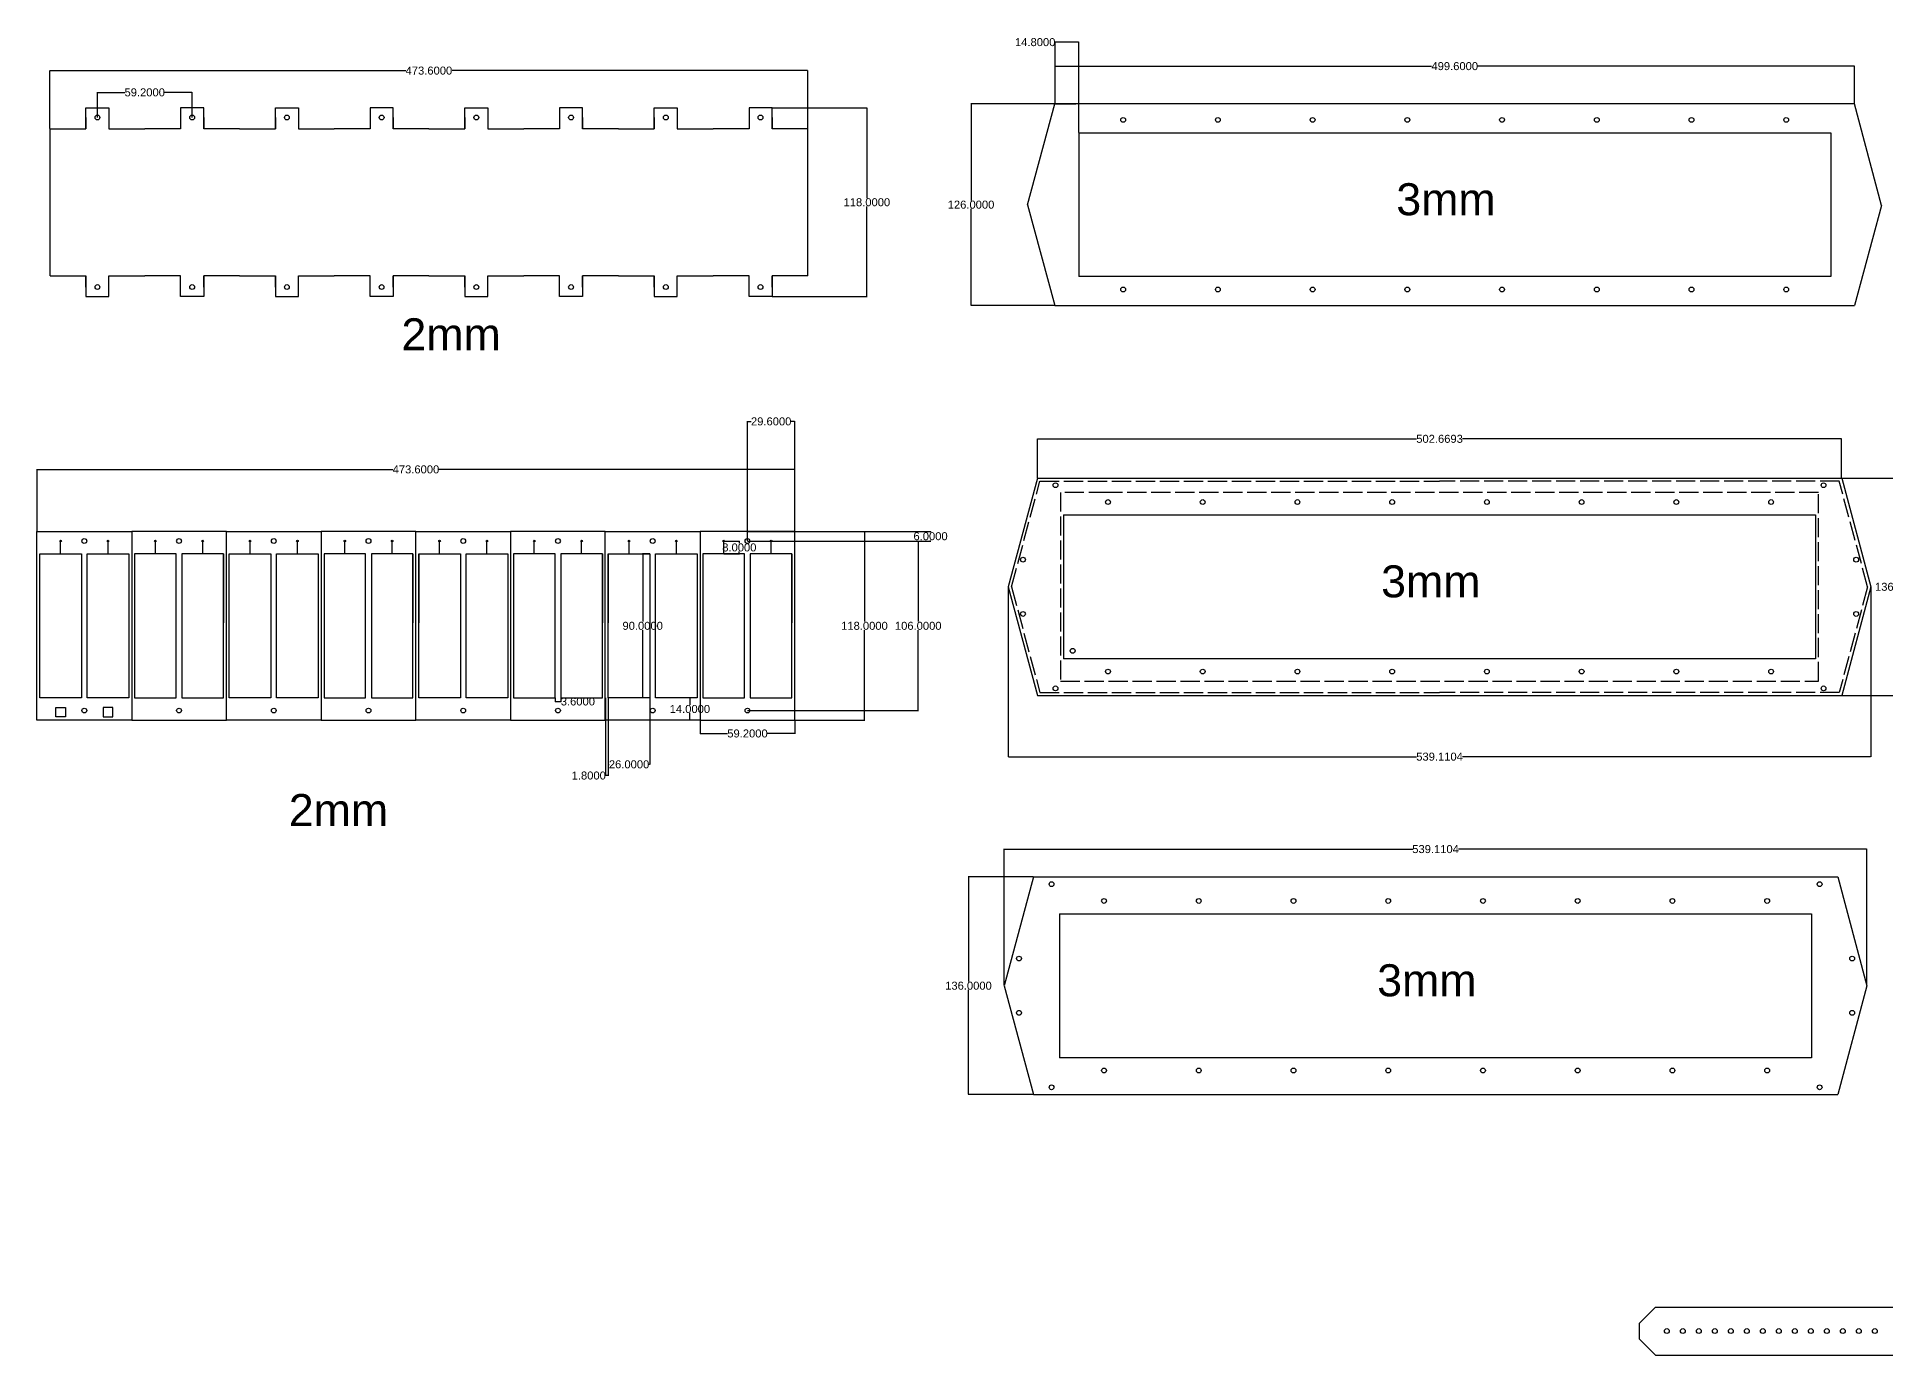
# Model space of a CAD drawing. Header units: inches. Extents: x 10703 to 14699, y 3470 to 5881.
# Drawn here: x 10703 to 11858, y 4288 to 5112 of the extents above; entities that cross this region are included whole.
import ezdxf

# ---------------------------------------------------------------- set-up
doc = ezdxf.new("R2010")
doc.units = ezdxf.units.IN
doc.header["$MEASUREMENT"] = 0
doc.linetypes.add('ACAD_ISO02W100', pattern=[15, 12, -3])
doc.layers.get('0').update_dxf_attribs({"true_color": 0xc2ced6})
doc.styles.get("Standard").update_dxf_attribs({"font": 'arial.ttf', "height": 5})
doc.dimstyles.get("Standard").update_dxf_attribs({"dimtxt": 5, "dimasz": 0.18, "dimexe": 0.18, "dimexo": 0.0625, "dimgap": 0.09, "dimtad": 0, "dimtih": 1, "dimtoh": 1, "dimdec": 4, "dimzin": 0, "dimdsep": 46, "dimtxsty": 'Standard', "dimcen": 0.09, "dimazin": 0, "dimtfac": 1, "dimtdec": 4, "dimtofl": 0, "dimtmove": 0, "dimatfit": 3, "dimfxl": 1, "dimtolj": 1, "dimtzin": 0, "dimarcsym": 0})

# ---------------------------------------------------------------- blocks, each defined once
blk = doc.blocks.new('*D15')
at = {"color": 0, "lineweight": -2, "transparency": 16777216}
for p, q in [((11176.8, 4803), (11220.5, 4803)), ((11220.3, 4802.9), (11220.3, 4746.7)), ((11220.3, 4685.2), (11220.3, 4741.4)), ((11176.8, 4685), (11220.5, 4685))]:
    blk.add_line(p, q, dxfattribs=at)
at = {"color": 0, "transparency": 16777216}
for points in [[(11220.3, 4802.9), (11220.3, 4802.9), (11220.3, 4803)], [(11220.3, 4685.2), (11220.3, 4685.2), (11220.3, 4685)]]:
    blk.add_solid(points, dxfattribs=at)
at = {"layer": 'Defpoints', "color": 0, "transparency": 16777216}
for p in [(11176.8, 4803), (11176.8, 4685), (11220.3, 4685)]:
    blk.add_point(p, dxfattribs=at)
at = {"color": 0, "transparency": 16777216, "insert": (11220.3, 4744), "char_height": 5, "attachment_point": 5}
blk.add_mtext('\\A1;118.0000', dxfattribs=at)
blk = doc.blocks.new('*D16')
at = {"color": 0, "lineweight": -2, "transparency": 16777216}
for p, q in [((11339.3, 5070.3), (11286.7, 5070.3)), ((11286.9, 5070.1), (11286.9, 5009.9)), ((11286.9, 4944.5), (11286.9, 5004.7)), ((11339.3, 4944.3), (11286.7, 4944.3))]:
    blk.add_line(p, q, dxfattribs=at)
at = {"color": 0, "transparency": 16777216}
for points in [[(11286.8, 5070.1), (11286.9, 5070.1), (11286.9, 5070.3)], [(11286.8, 4944.5), (11286.9, 4944.5), (11286.9, 4944.3)]]:
    blk.add_solid(points, dxfattribs=at)
at = {"layer": 'Defpoints', "color": 0, "transparency": 16777216}
for p in [(11339.4, 5070.3), (11286.9, 4944.3), (11339.4, 4944.3)]:
    blk.add_point(p, dxfattribs=at)
at = {"color": 0, "transparency": 16777216, "insert": (11286.9, 5007.3), "char_height": 5, "attachment_point": 5}
blk.add_mtext('\\A1;126.0000', dxfattribs=at)
blk = doc.blocks.new('*D17')
at = {"color": 0, "lineweight": -2, "transparency": 16777216}
for p, q in [((10703.2, 4803.1), (10703.2, 4842)), ((10703.3, 4841.8), (10925.5, 4841.8)), ((11176.6, 4841.8), (10954.4, 4841.8)), ((11176.8, 4803.1), (11176.8, 4842))]:
    blk.add_line(p, q, dxfattribs=at)
at = {"color": 0, "transparency": 16777216}
for points in [[(10703.3, 4841.9), (10703.3, 4841.8), (10703.2, 4841.8)], [(11176.6, 4841.9), (11176.6, 4841.8), (11176.8, 4841.8)]]:
    blk.add_solid(points, dxfattribs=at)
at = {"layer": 'Defpoints', "color": 0, "transparency": 16777216}
for p in [(11176.8, 4841.8), (10703.2, 4803), (11176.8, 4803)]:
    blk.add_point(p, dxfattribs=at)
at = {"color": 0, "transparency": 16777216, "insert": (10940, 4841.8), "char_height": 5, "attachment_point": 5}
blk.add_mtext('\\A1;473.6000', dxfattribs=at)
blk = doc.blocks.new('*D18')
at = {"color": 0, "lineweight": -2, "transparency": 16777216}
for p, q in [((11339.4, 5070.4), (11339.4, 5094.1)), ((11339.5, 5093.9), (11574.7, 5093.9)), ((11838.8, 5093.9), (11603.6, 5093.9)), ((11839, 5070.4), (11839, 5094.1))]:
    blk.add_line(p, q, dxfattribs=at)
at = {"color": 0, "transparency": 16777216}
for points in [[(11339.5, 5093.9), (11339.5, 5093.9), (11339.4, 5093.9)], [(11838.8, 5093.9), (11838.8, 5093.9), (11839, 5093.9)]]:
    blk.add_solid(points, dxfattribs=at)
at = {"layer": 'Defpoints', "color": 0, "transparency": 16777216}
for p in [(11839, 5093.9), (11339.4, 5070.3), (11839, 5070.3)]:
    blk.add_point(p, dxfattribs=at)
at = {"color": 0, "transparency": 16777216, "insert": (11589.2, 5093.9), "char_height": 5, "attachment_point": 5}
blk.add_mtext('\\A1;499.6000', dxfattribs=at)
blk = doc.blocks.new('*D19')
at = {"color": 0, "lineweight": -2, "transparency": 16777216}
for p, q in [((11147.2, 4803), (11261.8, 4803)), ((11147.2, 4797), (11261.8, 4797)), ((11261.6, 4802.9), (11261.6, 4802.7)), ((11261.6, 4797.2), (11261.6, 4797.4))]:
    blk.add_line(p, q, dxfattribs=at)
at = {"color": 0, "transparency": 16777216}
for points in [[(11261.5, 4802.9), (11261.6, 4802.9), (11261.6, 4803)], [(11261.5, 4797.2), (11261.6, 4797.2), (11261.6, 4797)]]:
    blk.add_solid(points, dxfattribs=at)
at = {"layer": 'Defpoints', "color": 0, "transparency": 16777216}
for p in [(11147.2, 4803), (11147.2, 4797), (11261.6, 4803)]:
    blk.add_point(p, dxfattribs=at)
at = {"color": 0, "transparency": 16777216, "insert": (11261.6, 4800), "char_height": 5, "attachment_point": 5}
blk.add_mtext('\\A1;6.0000', dxfattribs=at)
blk = doc.blocks.new('*D20')
at = {"color": 0, "lineweight": -2, "transparency": 16777216}
for p, q in [((11147.2, 4797.1), (11147.2, 4872)), ((11147.3, 4871.8), (11149.5, 4871.8)), ((11176.6, 4871.8), (11174.4, 4871.8)), ((11176.8, 4803.1), (11176.8, 4872))]:
    blk.add_line(p, q, dxfattribs=at)
at = {"color": 0, "transparency": 16777216}
for points in [[(11147.3, 4871.8), (11147.3, 4871.8), (11147.2, 4871.8)], [(11176.6, 4871.8), (11176.6, 4871.8), (11176.8, 4871.8)]]:
    blk.add_solid(points, dxfattribs=at)
at = {"layer": 'Defpoints', "color": 0, "transparency": 16777216}
for p in [(11176.8, 4871.8), (11147.2, 4797), (11176.8, 4803)]:
    blk.add_point(p, dxfattribs=at)
at = {"color": 0, "transparency": 16777216, "insert": (11162, 4871.8), "char_height": 5, "attachment_point": 5}
blk.add_mtext('\\A1;29.6000', dxfattribs=at)
blk = doc.blocks.new('*D21')
at = {"color": 0, "lineweight": -2, "transparency": 16777216}
for p, q in [((11339.4, 5108.9), (11339.2, 5108.9)), ((11339.4, 5070.4), (11339.4, 5109.1)), ((11354, 5108.9), (11339.5, 5108.9)), ((11354.2, 5052.4), (11354.2, 5109.1))]:
    blk.add_line(p, q, dxfattribs=at)
at = {"color": 0, "transparency": 16777216}
for points in [[(11339.5, 5108.9), (11339.5, 5108.9), (11339.4, 5108.9)], [(11354, 5108.9), (11354, 5108.9), (11354.2, 5108.9)]]:
    blk.add_solid(points, dxfattribs=at)
at = {"layer": 'Defpoints', "color": 0, "transparency": 16777216}
for p in [(11339.4, 5108.9), (11339.4, 5070.3), (11354.2, 5052.3)]:
    blk.add_point(p, dxfattribs=at)
at = {"color": 0, "transparency": 16777216, "insert": (11327, 5108.9), "char_height": 5, "attachment_point": 5}
blk.add_mtext('\\A1;14.8000', dxfattribs=at)
blk = doc.blocks.new('*D46')
at = {"color": 0, "lineweight": -2, "transparency": 16777216}
for p, q in [((11147.2, 4797), (11254, 4797)), ((11253.9, 4796.9), (11253.9, 4746.7)), ((11253.9, 4691.2), (11253.9, 4741.4)), ((11147.2, 4691), (11254, 4691))]:
    blk.add_line(p, q, dxfattribs=at)
at = {"color": 0, "transparency": 16777216}
for points in [[(11253.8, 4796.9), (11253.9, 4796.9), (11253.9, 4797)], [(11253.8, 4691.2), (11253.9, 4691.2), (11253.9, 4691)]]:
    blk.add_solid(points, dxfattribs=at)
at = {"layer": 'Defpoints', "color": 0, "transparency": 16777216}
for p in [(11147.2, 4797), (11147.2, 4691), (11253.9, 4691)]:
    blk.add_point(p, dxfattribs=at)
at = {"color": 0, "transparency": 16777216, "insert": (11253.9, 4744), "char_height": 5, "attachment_point": 5}
blk.add_mtext('\\A1;106.0000', dxfattribs=at)
blk = doc.blocks.new('*D47')
at = {"color": 0, "lineweight": -2, "transparency": 16777216}
for p, q in [((11117.6, 4685), (11117.6, 4676.5)), ((11176.8, 4685), (11176.8, 4676.5)), ((11117.7, 4676.7), (11134.8, 4676.7)), ((11176.6, 4676.7), (11159.6, 4676.7))]:
    blk.add_line(p, q, dxfattribs=at)
at = {"color": 0, "transparency": 16777216}
for points in [[(11117.7, 4676.7), (11117.7, 4676.6), (11117.6, 4676.7)], [(11176.6, 4676.7), (11176.6, 4676.6), (11176.8, 4676.7)]]:
    blk.add_solid(points, dxfattribs=at)
at = {"layer": 'Defpoints', "color": 0, "transparency": 16777216}
for p in [(11117.6, 4685), (11176.8, 4685), (11176.8, 4676.7)]:
    blk.add_point(p, dxfattribs=at)
at = {"color": 0, "transparency": 16777216, "insert": (11147.2, 4676.7), "char_height": 5, "attachment_point": 5}
blk.add_mtext('\\A1;59.2000', dxfattribs=at)
blk = doc.blocks.new('*D48')
at = {"color": 0, "lineweight": -2, "transparency": 16777216}
for p, q in [((11058.4, 4699), (11058.4, 4650.2)), ((11060.2, 4699), (11060.2, 4650.2)), ((11058.4, 4650.4), (11058.2, 4650.4)), ((11060, 4650.4), (11058.5, 4650.4))]:
    blk.add_line(p, q, dxfattribs=at)
at = {"color": 0, "transparency": 16777216}
for points in [[(11058.5, 4650.4), (11058.5, 4650.4), (11058.4, 4650.4)], [(11060, 4650.4), (11060, 4650.4), (11060.2, 4650.4)]]:
    blk.add_solid(points, dxfattribs=at)
at = {"layer": 'Defpoints', "color": 0, "transparency": 16777216}
for p in [(11058.4, 4699), (11060.2, 4699), (11058.4, 4650.4)]:
    blk.add_point(p, dxfattribs=at)
at = {"color": 0, "transparency": 16777216, "insert": (11048, 4650.4), "char_height": 5, "attachment_point": 5}
blk.add_mtext('\\A1;1.8000', dxfattribs=at)
blk = doc.blocks.new('*D49')
at = {"color": 0, "lineweight": -2, "transparency": 16777216}
for p, q in [((11115.7, 4699), (11111, 4699)), ((11111.2, 4698.9), (11111.2, 4694.7)), ((11111.2, 4685.2), (11111.2, 4689.4)), ((11115.7, 4685), (11111, 4685))]:
    blk.add_line(p, q, dxfattribs=at)
at = {"color": 0, "transparency": 16777216}
for points in [[(11111.1, 4698.9), (11111.2, 4698.9), (11111.2, 4699)], [(11111.1, 4685.2), (11111.2, 4685.2), (11111.2, 4685)]]:
    blk.add_solid(points, dxfattribs=at)
at = {"layer": 'Defpoints', "color": 0, "transparency": 16777216}
for p in [(11115.8, 4699), (11111.2, 4685), (11115.8, 4685)]:
    blk.add_point(p, dxfattribs=at)
at = {"color": 0, "transparency": 16777216, "insert": (11111.2, 4692), "char_height": 5, "attachment_point": 5}
blk.add_mtext('\\A1;14.0000', dxfattribs=at)
blk = doc.blocks.new('*D50')
at = {"color": 0, "lineweight": -2, "transparency": 16777216}
for p, q in [((11060.2, 4699), (11060.2, 4657.3)), ((11086.2, 4699), (11086.2, 4657.3)), ((11060.3, 4657.4), (11060.7, 4657.4)), ((11086, 4657.4), (11085.6, 4657.4))]:
    blk.add_line(p, q, dxfattribs=at)
at = {"color": 0, "transparency": 16777216}
for points in [[(11060.3, 4657.5), (11060.3, 4657.4), (11060.2, 4657.4)], [(11086, 4657.5), (11086, 4657.4), (11086.2, 4657.4)]]:
    blk.add_solid(points, dxfattribs=at)
at = {"layer": 'Defpoints', "color": 0, "transparency": 16777216}
for p in [(11060.2, 4699), (11086.2, 4699), (11086.2, 4657.4)]:
    blk.add_point(p, dxfattribs=at)
at = {"color": 0, "transparency": 16777216, "insert": (11073.2, 4657.4), "char_height": 5, "attachment_point": 5}
blk.add_mtext('\\A1;26.0000', dxfattribs=at)
blk = doc.blocks.new('*D51')
at = {"color": 0, "lineweight": -2, "transparency": 16777216}
for p, q in [((11086.1, 4789), (11081.6, 4789)), ((11081.7, 4788.9), (11081.7, 4746.7)), ((11081.7, 4699.2), (11081.7, 4741.4)), ((11086.1, 4699), (11081.6, 4699))]:
    blk.add_line(p, q, dxfattribs=at)
at = {"color": 0, "transparency": 16777216}
for points in [[(11081.7, 4788.9), (11081.8, 4788.9), (11081.7, 4789)], [(11081.7, 4699.2), (11081.8, 4699.2), (11081.7, 4699)]]:
    blk.add_solid(points, dxfattribs=at)
at = {"layer": 'Defpoints', "color": 0, "transparency": 16777216}
for p in [(11086.2, 4789), (11081.7, 4699), (11086.2, 4699)]:
    blk.add_point(p, dxfattribs=at)
at = {"color": 0, "transparency": 16777216, "insert": (11081.7, 4744), "char_height": 5, "attachment_point": 5}
blk.add_mtext('\\A1;90.0000', dxfattribs=at)
blk = doc.blocks.new('*D53')
at = {"color": 0, "lineweight": -2, "transparency": 16777216}
for p, q in [((11132.4, 4797), (11142.3, 4797)), ((11142.1, 4796.9), (11142.1, 4795.7)), ((11132.4, 4789), (11142.3, 4789)), ((11142.1, 4789.2), (11142.1, 4790.4))]:
    blk.add_line(p, q, dxfattribs=at)
at = {"color": 0, "transparency": 16777216}
for points in [[(11142.1, 4796.9), (11142.2, 4796.9), (11142.1, 4797)], [(11142.1, 4789.2), (11142.2, 4789.2), (11142.1, 4789)]]:
    blk.add_solid(points, dxfattribs=at)
at = {"layer": 'Defpoints', "color": 0, "transparency": 16777216}
for p in [(11132.4, 4797), (11132.4, 4789), (11142.1, 4789)]:
    blk.add_point(p, dxfattribs=at)
at = {"color": 0, "transparency": 16777216, "insert": (11142.1, 4793), "char_height": 5, "attachment_point": 5}
blk.add_mtext('\\A1;8.0000', dxfattribs=at)
blk = doc.blocks.new('*D54')
at = {"color": 0, "lineweight": -2, "transparency": 16777216}
for p, q in [((11027, 4699), (11027, 4696.5)), ((11027.1, 4696.7), (11030.4, 4696.7)), ((11030.6, 4699), (11030.6, 4696.5)), ((11030.6, 4696.7), (11030.7, 4696.7))]:
    blk.add_line(p, q, dxfattribs=at)
at = {"color": 0, "transparency": 16777216}
for points in [[(11027.1, 4696.7), (11027.1, 4696.6), (11027, 4696.7)], [(11030.4, 4696.7), (11030.4, 4696.6), (11030.6, 4696.7)]]:
    blk.add_solid(points, dxfattribs=at)
at = {"layer": 'Defpoints', "color": 0, "transparency": 16777216}
for p in [(11027, 4699), (11030.6, 4699), (11030.6, 4696.7)]:
    blk.add_point(p, dxfattribs=at)
at = {"color": 0, "transparency": 16777216, "insert": (11041.2, 4696.7), "char_height": 5, "attachment_point": 5}
blk.add_mtext('\\A1;3.6000', dxfattribs=at)
blk = doc.blocks.new('*D55')
at = {"color": 0, "lineweight": -2, "transparency": 16777216}
for p, q in [((11328.4, 4836.5), (11328.4, 4861)), ((11328.5, 4860.9), (11565.3, 4860.9)), ((11830.8, 4860.9), (11594, 4860.9)), ((11831, 4836.5), (11831, 4861))]:
    blk.add_line(p, q, dxfattribs=at)
at = {"color": 0, "transparency": 16777216}
for points in [[(11328.5, 4860.9), (11328.5, 4860.8), (11328.4, 4860.9)], [(11830.8, 4860.9), (11830.8, 4860.8), (11831, 4860.9)]]:
    blk.add_solid(points, dxfattribs=at)
at = {"layer": 'Defpoints', "color": 0, "transparency": 16777216}
for p in [(11831, 4860.9), (11328.4, 4836.4), (11831, 4836.4)]:
    blk.add_point(p, dxfattribs=at)
at = {"color": 0, "transparency": 16777216, "insert": (11579.7, 4860.9), "char_height": 5, "attachment_point": 5}
blk.add_mtext('\\A1;502.6693', dxfattribs=at)
blk = doc.blocks.new('*D56')
at = {"color": 0, "lineweight": -2, "transparency": 16777216}
for p, q in [((11831.1, 4836.4), (11866.6, 4836.4)), ((11866.4, 4836.2), (11866.4, 4771)), ((11866.4, 4700.6), (11866.4, 4765.8)), ((11831.1, 4700.4), (11866.6, 4700.4))]:
    blk.add_line(p, q, dxfattribs=at)
at = {"color": 0, "transparency": 16777216}
for points in [[(11866.4, 4836.2), (11866.4, 4836.2), (11866.4, 4836.4)], [(11866.4, 4700.6), (11866.4, 4700.6), (11866.4, 4700.4)]]:
    blk.add_solid(points, dxfattribs=at)
at = {"layer": 'Defpoints', "color": 0, "transparency": 16777216}
for p in [(11831, 4836.4), (11831, 4700.4), (11866.4, 4700.4)]:
    blk.add_point(p, dxfattribs=at)
at = {"color": 0, "transparency": 16777216, "insert": (11866.4, 4768.4), "char_height": 5, "attachment_point": 5}
blk.add_mtext('\\A1;136.0000', dxfattribs=at)
blk = doc.blocks.new('*D57')
at = {"color": 0, "lineweight": -2, "transparency": 16777216}
for p, q in [((11310.1, 4768.3), (11310.1, 4662.1)), ((11849.2, 4768.3), (11849.2, 4662.1)), ((11310.3, 4662.2), (11565.3, 4662.2)), ((11849.1, 4662.2), (11594, 4662.2))]:
    blk.add_line(p, q, dxfattribs=at)
at = {"color": 0, "transparency": 16777216}
for points in [[(11310.3, 4662.3), (11310.3, 4662.2), (11310.1, 4662.2)], [(11849.1, 4662.3), (11849.1, 4662.2), (11849.2, 4662.2)]]:
    blk.add_solid(points, dxfattribs=at)
at = {"layer": 'Defpoints', "color": 0, "transparency": 16777216}
for p in [(11310.1, 4768.4), (11849.2, 4768.4), (11310.1, 4662.2)]:
    blk.add_point(p, dxfattribs=at)
at = {"color": 0, "transparency": 16777216, "insert": (11579.7, 4662.2), "char_height": 5, "attachment_point": 5}
blk.add_mtext('\\A1;539.1104', dxfattribs=at)
blk = doc.blocks.new('*D58')
at = {"color": 0, "lineweight": -2, "transparency": 16777216}
for p, q in [((11307.7, 4519.1), (11307.7, 4604.6)), ((11307.8, 4604.4), (11562.9, 4604.4)), ((11846.6, 4604.4), (11591.6, 4604.4)), ((11846.8, 4519.1), (11846.8, 4604.6))]:
    blk.add_line(p, q, dxfattribs=at)
at = {"color": 0, "transparency": 16777216}
for points in [[(11307.8, 4604.5), (11307.8, 4604.4), (11307.7, 4604.4)], [(11846.6, 4604.5), (11846.6, 4604.4), (11846.8, 4604.4)]]:
    blk.add_solid(points, dxfattribs=at)
at = {"layer": 'Defpoints', "color": 0, "transparency": 16777216}
for p in [(11307.7, 4604.4), (11307.7, 4519), (11846.8, 4519)]:
    blk.add_point(p, dxfattribs=at)
at = {"color": 0, "transparency": 16777216, "insert": (11577.2, 4604.4), "char_height": 5, "attachment_point": 5}
blk.add_mtext('\\A1;539.1104', dxfattribs=at)
blk = doc.blocks.new('*D59')
at = {"color": 0, "lineweight": -2, "transparency": 16777216}
for p, q in [((11325.8, 4587), (11285.1, 4587)), ((11285.3, 4586.8), (11285.3, 4521.7)), ((11285.3, 4451.2), (11285.3, 4516.4)), ((11325.8, 4451), (11285.1, 4451))]:
    blk.add_line(p, q, dxfattribs=at)
at = {"color": 0, "transparency": 16777216}
for points in [[(11285.2, 4586.8), (11285.3, 4586.8), (11285.3, 4587)], [(11285.2, 4451.2), (11285.3, 4451.2), (11285.3, 4451)]]:
    blk.add_solid(points, dxfattribs=at)
at = {"layer": 'Defpoints', "color": 0, "transparency": 16777216}
for p in [(11325.9, 4587), (11285.3, 4451), (11325.9, 4451)]:
    blk.add_point(p, dxfattribs=at)
at = {"color": 0, "transparency": 16777216, "insert": (11285.3, 4519), "char_height": 5, "attachment_point": 5}
blk.add_mtext('\\A1;136.0000', dxfattribs=at)
blk = doc.blocks.new('*D63')
at = {"color": 0, "lineweight": -2, "transparency": 16777216}
for p, q in [((11162.6, 5067.8), (11222, 5067.8)), ((11221.8, 5067.6), (11221.8, 5011.4)), ((11221.8, 4950), (11221.8, 5006.2)), ((11162.6, 4949.8), (11222, 4949.8))]:
    blk.add_line(p, q, dxfattribs=at)
at = {"color": 0, "transparency": 16777216}
for points in [[(11221.8, 5067.6), (11221.9, 5067.6), (11221.8, 5067.8)], [(11221.8, 4950), (11221.9, 4950), (11221.8, 4949.8)]]:
    blk.add_solid(points, dxfattribs=at)
at = {"layer": 'Defpoints', "color": 0, "transparency": 16777216}
for p in [(11162.5, 5067.8), (11162.5, 4949.8), (11221.8, 4949.8)]:
    blk.add_point(p, dxfattribs=at)
at = {"color": 0, "transparency": 16777216, "insert": (11221.8, 5008.8), "char_height": 5, "attachment_point": 5}
blk.add_mtext('\\A1;118.0000', dxfattribs=at)
blk = doc.blocks.new('*D65')
at = {"color": 0, "lineweight": -2, "transparency": 16777216}
for p, q in [((10711.3, 5054.9), (10711.3, 5091.2)), ((10711.5, 5091.1), (10933.7, 5091.1)), ((11184.8, 5091.1), (10962.6, 5091.1)), ((11184.9, 5054.9), (11184.9, 5091.2))]:
    blk.add_line(p, q, dxfattribs=at)
at = {"color": 0, "transparency": 16777216}
for points in [[(10711.5, 5091.1), (10711.5, 5091), (10711.3, 5091.1)], [(11184.8, 5091.1), (11184.8, 5091), (11184.9, 5091.1)]]:
    blk.add_solid(points, dxfattribs=at)
at = {"layer": 'Defpoints', "color": 0, "transparency": 16777216}
for p in [(11184.9, 5091.1), (10711.3, 5054.8), (11184.9, 5054.8)]:
    blk.add_point(p, dxfattribs=at)
at = {"color": 0, "transparency": 16777216, "insert": (10948.1, 5091.1), "char_height": 5, "attachment_point": 5}
blk.add_mtext('\\A1;473.6000', dxfattribs=at)
blk = doc.blocks.new('*D67')
at = {"color": 0, "lineweight": -2, "transparency": 16777216}
for p, q in [((10740.9, 5061.9), (10740.9, 5077.6)), ((10741.1, 5077.5), (10758.1, 5077.5)), ((10800, 5077.5), (10782.9, 5077.5)), ((10800.1, 5061.9), (10800.1, 5077.6))]:
    blk.add_line(p, q, dxfattribs=at)
at = {"color": 0, "transparency": 16777216}
for points in [[(10741.1, 5077.5), (10741.1, 5077.4), (10740.9, 5077.5)], [(10800, 5077.5), (10800, 5077.4), (10800.1, 5077.5)]]:
    blk.add_solid(points, dxfattribs=at)
at = {"layer": 'Defpoints', "color": 0, "transparency": 16777216}
for p in [(10800.1, 5077.5), (10740.9, 5061.8), (10800.1, 5061.8)]:
    blk.add_point(p, dxfattribs=at)
at = {"color": 0, "transparency": 16777216, "insert": (10770.5, 5077.5), "char_height": 5, "attachment_point": 5}
blk.add_mtext('\\A1;59.2000', dxfattribs=at)

msp = doc.modelspace()

# ---------------------------------------------------------------- linework, layer by layer
for p, q in [((11322.08757, 5007.17893), (11339.36741, 5070.30615)), ((11838.96741, 5070.30615), (11339.36741, 5070.30615)), ((11339.36741, 5070.30615), (11352.36741, 5070.30615)), ((11838.96741, 5070.30615), (11825.96741, 5070.30615)), ((11855.97123, 5006.76504), (11838.96741, 5070.30615)), ((10733.74251, 5054.80621), (10733.74251, 5067.80621)), ((10733.74251, 5067.80621), (10748.14251, 5067.80621)), ((10733.74251, 5061.80623), (10733.74251, 5054.80621)), ((10748.14251, 5067.80621), (10748.14251, 5054.80621)), ((10807.34251, 5067.80621), (10792.94251, 5067.80621)), ((10792.94251, 5067.80621), (10792.94251, 5054.80621)), ((10807.34251, 5054.80621), (10807.34251, 5067.80621)), ((10807.34251, 5061.80623), (10807.34251, 5054.80621)), ((10852.14251, 5054.80621), (10852.14251, 5067.80621)), ((10852.14251, 5067.80621), (10866.54251, 5067.80621)), ((10852.14251, 5061.80623), (10852.14251, 5054.80621)), ((10866.54251, 5067.80621), (10866.54251, 5054.80621)), ((10925.74251, 5067.80621), (10911.34251, 5067.80621)), ((10911.34251, 5067.80621), (10911.34251, 5054.80621)), ((10925.74251, 5054.80621), (10925.74251, 5067.80621)), ((10925.74251, 5061.80623), (10925.74251, 5054.80621)), ((10970.54251, 5054.80621), (10970.54251, 5067.80621)), ((10970.54251, 5067.80621), (10984.94251, 5067.80621)), ((10970.54251, 5061.80623), (10970.54251, 5054.80621)), ((10984.94251, 5067.80621), (10984.94251, 5054.80621)), ((11044.14251, 5067.80621), (11029.74251, 5067.80621)), ((11029.74251, 5067.80621), (11029.74251, 5054.80621)), ((11044.14251, 5054.80621), (11044.14251, 5067.80621)), ((11044.14251, 5061.80623), (11044.14251, 5054.80621)), ((11088.94251, 5054.80621), (11088.94251, 5067.80621)), ((11088.94251, 5067.80621), (11103.34251, 5067.80621)), ((11088.94251, 5061.80623), (11088.94251, 5054.80621)), ((11103.34251, 5067.80621), (11103.34251, 5054.80621)), ((11162.54251, 5067.80621), (11148.14251, 5067.80621)), ((11148.14251, 5067.80621), (11148.14251, 5054.80621)), ((11162.54251, 5054.80621), (11162.54251, 5067.80621)), ((11162.54251, 5061.80623), (11162.54251, 5054.80621)), ((10711.34251, 4962.80621), (10711.34251, 5054.80621)), ((10711.34251, 5054.80621), (10733.74251, 5054.80621)), ((10748.14251, 5054.80621), (10770.54251, 5054.80621)), ((10792.94251, 5054.80621), (10770.54251, 5054.80621)), ((10829.74251, 5054.80621), (10807.34251, 5054.80621)), ((10829.74251, 5054.80621), (10852.14251, 5054.80621)), ((10866.54251, 5054.80621), (10888.94251, 5054.80621)), ((10911.34251, 5054.80621), (10888.94251, 5054.80621)), ((10948.14251, 5054.80621), (10925.74251, 5054.80621)), ((10948.14251, 5054.80621), (10970.54251, 5054.80621)), ((10984.94251, 5054.80621), (11007.34251, 5054.80621)), ((11029.74251, 5054.80621), (11007.34251, 5054.80621)), ((11066.54251, 5054.80621), (11044.14251, 5054.80621)), ((11066.54251, 5054.80621), (11088.94251, 5054.80621)), ((11103.34251, 5054.80621), (11125.74251, 5054.80621)), ((11148.14251, 5054.80621), (11125.74251, 5054.80621)), ((11184.94251, 5054.80621), (11162.54251, 5054.80621)), ((11184.94251, 4962.80621), (11184.94251, 5054.80621)), ((11354.16741, 5052.30615), (11354.16741, 4962.30615)), ((11354.16741, 5052.30615), (11824.16741, 5052.30615)), ((11354.16741, 5052.30615), (11381.96741, 5052.30615)), ((11381.96741, 5052.30615), (11441.16741, 5052.30615)), ((11824.16741, 5052.30615), (11824.16741, 4962.30615)), ((11322.08757, 5007.17893), (11339.36741, 4944.30615)), ((11855.97123, 5006.76504), (11838.96741, 4944.30615)), ((10711.34251, 4962.80621), (10733.74251, 4962.80621)), ((10733.74251, 4955.80619), (10733.74251, 4962.80621)), ((10733.74251, 4962.80621), (10733.74251, 4949.80621)), ((10748.14251, 4949.80621), (10748.14251, 4962.80621)), ((10748.14251, 4962.80621), (10770.54251, 4962.80621)), ((10792.94251, 4962.80621), (10770.54251, 4962.80621)), ((10792.94251, 4949.80621), (10792.94251, 4962.80621)), ((10807.34251, 4955.80619), (10807.34251, 4962.80621)), ((10807.34251, 4962.80621), (10807.34251, 4949.80621)), ((10829.74251, 4962.80621), (10807.34251, 4962.80621)), ((10829.74251, 4962.80621), (10852.14251, 4962.80621)), ((10852.14251, 4955.80619), (10852.14251, 4962.80621)), ((10852.14251, 4962.80621), (10852.14251, 4949.80621)), ((10866.54251, 4949.80621), (10866.54251, 4962.80621)), ((10866.54251, 4962.80621), (10888.94251, 4962.80621)), ((10911.34251, 4962.80621), (10888.94251, 4962.80621)), ((10911.34251, 4949.80621), (10911.34251, 4962.80621)), ((10925.74251, 4955.80619), (10925.74251, 4962.80621)), ((10925.74251, 4962.80621), (10925.74251, 4949.80621)), ((10948.14251, 4962.80621), (10925.74251, 4962.80621)), ((10948.14251, 4962.80621), (10970.54251, 4962.80621)), ((10970.54251, 4955.80619), (10970.54251, 4962.80621)), ((10970.54251, 4962.80621), (10970.54251, 4949.80621)), ((10984.94251, 4949.80621), (10984.94251, 4962.80621)), ((10984.94251, 4962.80621), (11007.34251, 4962.80621)), ((11029.74251, 4962.80621), (11007.34251, 4962.80621)), ((11029.74251, 4949.80621), (11029.74251, 4962.80621)), ((11044.14251, 4955.80619), (11044.14251, 4962.80621)), ((11044.14251, 4962.80621), (11044.14251, 4949.80621)), ((11066.54251, 4962.80621), (11044.14251, 4962.80621)), ((11066.54251, 4962.80621), (11088.94251, 4962.80621)), ((11088.94251, 4955.80619), (11088.94251, 4962.80621)), ((11088.94251, 4962.80621), (11088.94251, 4949.80621)), ((11103.34251, 4949.80621), (11103.34251, 4962.80621)), ((11103.34251, 4962.80621), (11125.74251, 4962.80621)), ((11148.14251, 4962.80621), (11125.74251, 4962.80621)), ((11148.14251, 4949.80621), (11148.14251, 4962.80621)), ((11162.54251, 4955.80619), (11162.54251, 4962.80621)), ((11162.54251, 4962.80621), (11162.54251, 4949.80621)), ((11184.94251, 4962.80621), (11162.54251, 4962.80621)), ((11824.16741, 4962.30615), (11354.16741, 4962.30615)), ((10733.74251, 4949.80621), (10748.14251, 4949.80621)), ((10807.34251, 4949.80621), (10792.94251, 4949.80621)), ((10852.14251, 4949.80621), (10866.54251, 4949.80621)), ((10925.74251, 4949.80621), (10911.34251, 4949.80621)), ((10970.54251, 4949.80621), (10984.94251, 4949.80621)), ((11044.14251, 4949.80621), (11029.74251, 4949.80621)), ((11088.94251, 4949.80621), (11103.34251, 4949.80621)), ((11162.54251, 4949.80621), (11148.14251, 4949.80621)), ((11339.36741, 4944.30615), (11838.96741, 4944.30615)), ((11328.35484, 4836.40262), (11310.13429, 4768.40262)), ((11328.35484, 4836.40262), (11831.02415, 4836.40262)), ((11831.02415, 4836.40262), (11849.24469, 4768.40262)), ((11344.68949, 4813.40262), (11344.68949, 4723.40262)), ((11344.68949, 4813.40262), (11814.68949, 4813.40262)), ((11344.68949, 4813.40262), (11372.48949, 4813.40262)), ((11372.48949, 4813.40262), (11431.68949, 4813.40262)), ((11814.68949, 4813.40262), (11814.68949, 4723.40262)), ((10790.15504, 4789.04418), (10764.15504, 4789.04418)), ((10819.75504, 4789.04418), (10793.75504, 4789.04418)), ((10819.75504, 4789.04418), (10819.75504, 4745.84418)), ((10908.55504, 4789.04418), (10882.55504, 4789.04418)), ((10938.15504, 4789.04418), (10912.15504, 4789.04418)), ((10938.15504, 4789.04418), (10938.15504, 4745.84418)), ((10941.75504, 4789.04418), (10967.75504, 4789.04418)), ((10941.75504, 4789.04418), (10941.75504, 4745.84418)), ((10971.35504, 4789.04418), (10997.35504, 4789.04418)), ((11026.95504, 4789.04418), (11000.95504, 4789.04418)), ((11056.55504, 4789.04418), (11030.55504, 4789.04418)), ((11056.55504, 4789.04418), (11056.55504, 4745.84418)), ((11060.15504, 4789.04418), (11086.15504, 4789.04418)), ((11060.15504, 4789.04418), (11060.15504, 4745.84418)), ((11089.75504, 4789.04418), (11115.75504, 4789.04418)), ((11145.35504, 4789.04418), (11119.35504, 4789.04418)), ((11174.95504, 4789.04418), (11148.95504, 4789.04418)), ((11174.95504, 4789.04418), (11174.95504, 4745.84418)), ((11310.13429, 4768.40262), (11328.35484, 4700.40262)), ((11849.24469, 4768.40262), (11831.02415, 4700.40262)), ((11814.68949, 4723.40262), (11344.68949, 4723.40262)), ((10714.95504, 4687.04418), (10714.95504, 4693.04418)), ((10714.95504, 4693.04418), (10717.95504, 4693.04418)), ((10717.95504, 4693.04418), (10720.95504, 4693.04418)), ((10720.95504, 4693.04418), (10720.95504, 4687.04418)), ((10747.55504, 4693.04418), (10744.55504, 4693.04418)), ((10744.55504, 4693.04418), (10744.55504, 4687.04418)), ((10750.55504, 4693.04418), (10747.55504, 4693.04418)), ((10750.55504, 4687.04418), (10750.55504, 4693.04418)), ((11328.35484, 4700.40262), (11831.02415, 4700.40262)), ((10720.95504, 4687.04418), (10714.95504, 4687.04418)), ((10744.55504, 4687.04418), (10750.55504, 4687.04418)), ((11325.88944, 4587.01387), (11307.66889, 4519.01387)), ((11325.88944, 4587.01387), (11828.55874, 4587.01387)), ((11828.55874, 4587.01387), (11846.77929, 4519.01387)), ((11342.22409, 4564.01387), (11342.22409, 4474.01387)), ((11342.22409, 4564.01387), (11812.22409, 4564.01387)), ((11342.22409, 4564.01387), (11370.02409, 4564.01387)), ((11370.02409, 4564.01387), (11429.22409, 4564.01387)), ((11812.22409, 4564.01387), (11812.22409, 4474.01387)), ((11307.66889, 4519.01387), (11325.88944, 4451.01387)), ((11846.77929, 4519.01387), (11828.55874, 4451.01387)), ((11812.22409, 4474.01387), (11342.22409, 4474.01387)), ((11325.88944, 4451.01387), (11828.55874, 4451.01387)), ((11714.74013, 4318.11159), (11704.74013, 4308.11159)), ((11704.74013, 4298.11159), (11704.74013, 4308.11159)), ((11714.74013, 4318.11159), (11914.74013, 4318.11159)), ((11714.74013, 4288.11159), (11704.74013, 4298.11159)), ((11714.74013, 4288.11159), (11914.74013, 4288.11159))]:
    msp.add_line(p, q)
at = {"color": 4, "linetype": 'ACAD_ISO02W100'}
for p, q in [((11312.20484, 4768.40262), (11329.88949, 4834.40262)), ((11329.88949, 4834.40262), (11579.68949, 4834.40262)), ((11829.48949, 4834.40262), (11579.68949, 4834.40262)), ((11847.17414, 4768.40262), (11829.48949, 4834.40262)), ((11312.20484, 4768.40262), (11329.88949, 4702.40262)), ((11847.17414, 4768.40262), (11829.48949, 4702.40262)), ((11329.88949, 4702.40262), (11579.68949, 4702.40262)), ((11829.48949, 4702.40262), (11579.68949, 4702.40262))]:
    msp.add_line(p, q, dxfattribs=at)
at = {"color": 2, "linetype": 'ACAD_ISO02W100'}
for p, q in [((11372.48949, 4827.40262), (11342.88949, 4827.40262)), ((11342.88949, 4827.40262), (11342.88949, 4709.40262)), ((11816.48949, 4827.40262), (11372.48949, 4827.40262)), ((11816.48949, 4709.40262), (11816.48949, 4827.40262)), ((11342.88949, 4709.40262), (11816.48949, 4709.40262))]:
    msp.add_line(p, q, dxfattribs=at)
at = {"color": 114}
for p, q in [((10703.15504, 4685.04418), (10703.15504, 4803.04418)), ((10717.95504, 4789.04418), (10717.95504, 4797.04418)), ((10747.55504, 4789.04418), (10747.55504, 4797.04418)), ((10777.15504, 4789.04418), (10777.15504, 4797.04418)), ((10806.75504, 4789.04418), (10806.75504, 4797.04418)), ((10821.55504, 4685.04418), (10821.55504, 4803.04418)), ((10821.55504, 4685.04418), (10821.55504, 4803.04418)), ((10836.35504, 4789.04418), (10836.35504, 4797.04418)), ((10865.95504, 4789.04418), (10865.95504, 4797.04418)), ((10895.55504, 4789.04418), (10895.55504, 4797.04418)), ((10925.15504, 4789.04418), (10925.15504, 4797.04418)), ((10939.95504, 4685.04418), (10939.95504, 4803.04418)), ((10939.95504, 4685.04418), (10939.95504, 4803.04418)), ((10954.75504, 4789.04418), (10954.75504, 4797.04418)), ((10984.35504, 4789.04418), (10984.35504, 4797.04418)), ((11013.95504, 4789.04418), (11013.95504, 4797.04418)), ((11043.55504, 4789.04418), (11043.55504, 4797.04418)), ((11058.35504, 4685.04418), (11058.35504, 4803.04418)), ((11058.35504, 4685.04418), (11058.35504, 4803.04418)), ((11073.15504, 4789.04418), (11073.15504, 4797.04418)), ((11102.75504, 4789.04418), (11102.75504, 4797.04418)), ((11132.35504, 4789.04418), (11132.35504, 4797.04418)), ((11161.95504, 4789.04418), (11161.95504, 4797.04418)), ((11176.75504, 4685.04418), (11176.75504, 4803.04418)), ((10762.35504, 4789.04418), (10762.35504, 4685.04418)), ((10762.35504, 4789.04418), (10762.35504, 4685.04418)), ((10880.75504, 4789.04418), (10880.75504, 4685.04418)), ((10880.75504, 4789.04418), (10880.75504, 4685.04418)), ((10999.15504, 4789.04418), (10999.15504, 4685.04418)), ((10999.15504, 4789.04418), (10999.15504, 4685.04418)), ((11117.55504, 4789.04418), (11117.55504, 4685.04418)), ((11117.55504, 4789.04418), (11117.55504, 4685.04418))]:
    msp.add_line(p, q, dxfattribs=at)
for points in [[(10703.15504, 4803.04418), (10762.35504, 4803.04418), (10762.35504, 4685.04418), (10703.15504, 4685.04418)], [(10821.55504, 4803.04418), (10762.35504, 4803.04418), (10762.35504, 4685.04418), (10821.55504, 4685.04418)], [(10821.55504, 4803.04418), (10880.75504, 4803.04418), (10880.75504, 4685.04418), (10821.55504, 4685.04418)], [(10939.95504, 4803.04418), (10880.75504, 4803.04418), (10880.75504, 4685.04418), (10939.95504, 4685.04418)], [(10939.95504, 4803.04418), (10999.15504, 4803.04418), (10999.15504, 4685.04418), (10939.95504, 4685.04418)], [(11058.35504, 4803.04418), (10999.15504, 4803.04418), (10999.15504, 4685.04418), (11058.35504, 4685.04418)], [(11058.35504, 4803.04418), (11117.55504, 4803.04418), (11117.55504, 4685.04418), (11058.35504, 4685.04418)], [(11176.75504, 4803.04418), (11117.55504, 4803.04418), (11117.55504, 4685.04418), (11176.75504, 4685.04418)]]:
    msp.add_lwpolyline(points, dxfattribs=at)
at = {"color": 30}
for points in [[(10704.95504, 4789.04418), (10730.95504, 4789.04418), (10730.95504, 4699.04418), (10704.95504, 4699.04418)], [(10734.55504, 4789.04418), (10760.55504, 4789.04418), (10760.55504, 4699.04418), (10734.55504, 4699.04418)], [(10790.15504, 4789.04418), (10764.15504, 4789.04418), (10764.15504, 4699.04418), (10790.15504, 4699.04418)], [(10819.75504, 4789.04418), (10793.75504, 4789.04418), (10793.75504, 4699.04418), (10819.75504, 4699.04418)], [(10823.35504, 4789.04418), (10849.35504, 4789.04418), (10849.35504, 4699.04418), (10823.35504, 4699.04418)], [(10852.95504, 4789.04418), (10878.95504, 4789.04418), (10878.95504, 4699.04418), (10852.95504, 4699.04418)], [(10908.55504, 4789.04418), (10882.55504, 4789.04418), (10882.55504, 4699.04418), (10908.55504, 4699.04418)], [(10938.15504, 4789.04418), (10912.15504, 4789.04418), (10912.15504, 4699.04418), (10938.15504, 4699.04418)], [(10941.75504, 4789.04418), (10967.75504, 4789.04418), (10967.75504, 4699.04418), (10941.75504, 4699.04418)], [(10971.35504, 4789.04418), (10997.35504, 4789.04418), (10997.35504, 4699.04418), (10971.35504, 4699.04418)], [(11026.95504, 4789.04418), (11000.95504, 4789.04418), (11000.95504, 4699.04418), (11026.95504, 4699.04418)], [(11056.55504, 4789.04418), (11030.55504, 4789.04418), (11030.55504, 4699.04418), (11056.55504, 4699.04418)], [(11060.15504, 4789.04418), (11086.15504, 4789.04418), (11086.15504, 4699.04418), (11060.15504, 4699.04418)], [(11089.75504, 4789.04418), (11115.75504, 4789.04418), (11115.75504, 4699.04418), (11089.75504, 4699.04418)], [(11145.35504, 4789.04418), (11119.35504, 4789.04418), (11119.35504, 4699.04418), (11145.35504, 4699.04418)], [(11174.95504, 4789.04418), (11148.95504, 4789.04418), (11148.95504, 4699.04418), (11174.95504, 4699.04418)]]:
    msp.add_lwpolyline(points, close=True, dxfattribs=at)
for centre in [(10740.94251, 5061.80623), (10800.14251, 5061.80623), (10859.34251, 5061.80623), (10918.54251, 5061.80623), (10977.74251, 5061.80623), (11036.94251, 5061.80623), (11096.14251, 5061.80623), (11155.34251, 5061.80623), (11381.96741, 5060.30615), (11441.16741, 5060.30615), (11500.36741, 5060.30615), (11559.56741, 5060.30615), (11618.76741, 5060.30615), (11677.96741, 5060.30615), (11737.16741, 5060.30615), (11796.36741, 5060.30615), (10740.94251, 4955.80619), (10800.14251, 4955.80619), (10859.34251, 4955.80619), (10918.54251, 4955.80619), (10977.74251, 4955.80619), (11036.94251, 4955.80619), (11096.14251, 4955.80619), (11155.34251, 4955.80619), (11381.96741, 4954.30615), (11441.16741, 4954.30615), (11500.36741, 4954.30615), (11559.56741, 4954.30615), (11618.76741, 4954.30615), (11677.96741, 4954.30615), (11737.16741, 4954.30615), (11796.36741, 4954.30615), (11339.68949, 4831.90262), (11819.68949, 4831.90262), (11372.48949, 4821.40262), (11431.68949, 4821.40262), (11490.88949, 4821.40262), (11550.08949, 4821.40262), (11609.28949, 4821.40262), (11668.48949, 4821.40262), (11727.68949, 4821.40262), (11786.88949, 4821.40262), (10732.75504, 4797.04418), (10791.95504, 4797.04418), (10851.15504, 4797.04418), (10910.35504, 4797.04418), (10969.55504, 4797.04418), (11028.75504, 4797.04418), (11087.95504, 4797.04418), (11147.15504, 4797.04418), (11319.33649, 4785.35901), (11840.0425, 4785.35901), (11319.33649, 4751.44623), (11840.0425, 4751.44623), (11372.48949, 4715.40262), (11431.68949, 4715.40262), (11490.88949, 4715.40262), (11550.08949, 4715.40262), (11609.28949, 4715.40262), (11668.48949, 4715.40262), (11727.68949, 4715.40262), (11786.88949, 4715.40262), (11339.68949, 4704.90262), (11819.68949, 4704.90262), (10732.75504, 4691.04418), (10791.95504, 4691.04418), (10851.15504, 4691.04418), (10910.35504, 4691.04418), (10969.55504, 4691.04418), (11028.75504, 4691.04418), (11087.95504, 4691.04418), (11147.15504, 4691.04418), (11337.22409, 4582.51387), (11817.22409, 4582.51387), (11370.02409, 4572.01387), (11429.22409, 4572.01387), (11488.42409, 4572.01387), (11547.62409, 4572.01387), (11606.82409, 4572.01387), (11666.02409, 4572.01387), (11725.22409, 4572.01387), (11784.42409, 4572.01387), (11316.87108, 4535.97026), (11837.5771, 4535.97026), (11316.87108, 4502.05748), (11837.5771, 4502.05748), (11370.02409, 4466.01387), (11429.22409, 4466.01387), (11488.42409, 4466.01387), (11547.62409, 4466.01387), (11606.82409, 4466.01387), (11666.02409, 4466.01387), (11725.22409, 4466.01387), (11784.42409, 4466.01387), (11337.22409, 4455.51387), (11817.22409, 4455.51387), (11721.74013, 4303.11159), (11731.74013, 4303.11159), (11741.74013, 4303.11159), (11751.74013, 4303.11159), (11761.74013, 4303.11159), (11771.74013, 4303.11159), (11781.74013, 4303.11159), (11791.74013, 4303.11159), (11801.74013, 4303.11159), (11811.74013, 4303.11159), (11821.74013, 4303.11159), (11831.74013, 4303.11159), (11841.74013, 4303.11159), (11851.74013, 4303.11159)]:
    msp.add_circle(centre, 1.5)
at = {"color": 242}
for centre in [(10717.95504, 4797.04418), (10747.55504, 4797.04418), (10777.15504, 4797.04418), (10806.75504, 4797.04418), (10836.35504, 4797.04418), (10865.95504, 4797.04418), (10895.55504, 4797.04418), (10925.15504, 4797.04418), (10954.75504, 4797.04418), (10984.35504, 4797.04418), (11013.95504, 4797.04418), (11043.55504, 4797.04418), (11073.15504, 4797.04418), (11102.75504, 4797.04418), (11132.35504, 4797.04418), (11161.95504, 4797.04418)]:
    msp.add_circle(centre, 0.5, dxfattribs=at)
at = {"color": 2}
msp.add_circle((11350.41414, 4728.40262), 1.5, dxfattribs=at)

# ---------------------------------------------------------------- texts
at = {"char_height": 20, "attachment_point": 1}
for s, insert in [('3mm', (11552.68175, 5020.71395)), ('2mm', (10930.93966, 4936.27361)), ('3mm', (11543.20383, 4781.81042)), ('2mm', (10860.54865, 4638.85298)), ('3mm', (11540.73843, 4532.42167))]:
    msp.add_mtext_dynamic_manual_height_columns(s, width=178.0963449, gutter_width=1, heights=[0], dxfattribs=dict(at, insert=insert))

# ---------------------------------------------------------------- dimensions: what is measured, and where the dimension line sits
for base, p1, p2, picture, middle in [((11339.36741, 5108.89037), (11354.16741, 5052.30615), (11339.36741, 5070.30615), '*D21', (11327.02033, 5108.89037)), ((11184.94251, 5091.06479), (10711.34251, 5054.80621), (11184.94251, 5054.80621), '*D65', (10948.14251, 5091.06479)), ((11838.96741, 5093.90889), (11339.36741, 5070.30615), (11838.96741, 5070.30615), '*D18', (11589.16741, 5093.90889)), ((10800.14251, 5077.46485), (10740.94251, 5061.80623), (10800.14251, 5061.80623), '*D67', (10770.54251, 5077.46485)), ((11176.75504, 4871.81422), (11147.15504, 4797.04418), (11176.75504, 4803.04418), '*D20', (11161.95504, 4871.81422)), ((11176.75504, 4841.82408), (10703.15504, 4803.04418), (11176.75504, 4803.04418), '*D17', (10939.95504, 4841.82408)), ((11310.13429, 4662.24428), (11849.24469, 4768.40262), (11310.13429, 4768.40262), '*D57', (11579.68949, 4662.24428)), ((11030.55504, 4696.67608), (11026.95504, 4699.04418), (11030.55504, 4699.04418), '*D54', (11041.19338, 4696.67608)), ((11058.35504, 4650.40338), (11060.15504, 4699.04418), (11058.35504, 4699.04418), '*D48', (11047.95032, 4650.40338)), ((11086.15504, 4657.44838), (11060.15504, 4699.04418), (11086.15504, 4699.04418), '*D50', (11073.15504, 4657.44838)), ((11176.75504, 4676.67016), (11117.55504, 4685.04418), (11176.75504, 4685.04418), '*D47', (11147.15504, 4676.67016)), ((11307.66889, 4604.43036), (11846.77929, 4519.01387), (11307.66889, 4519.01387), '*D58', (11577.22409, 4604.43036))]:
    dim = msp.add_linear_dim(base=base, p1=p1, p2=p2, dimstyle='Standard')
    dim.commit()
    dim.dimension.update_dxf_attribs({"geometry": picture, "text_midpoint": middle})
for base, p1, p2, picture, middle in [((11286.85662, 4944.30615), (11339.36741, 5070.30615), (11339.36741, 4944.30615), '*D16', (11286.85662, 5007.30615)), ((11221.84735, 4949.80621), (11162.54251, 5067.80621), (11162.54251, 4949.80621), '*D63', (11221.84735, 5008.80621)), ((11866.40431, 4700.40262), (11831.02415, 4836.40262), (11831.02415, 4700.40262), '*D56', (11866.40431, 4768.40262)), ((11142.12288, 4789.04418), (11132.35504, 4797.04418), (11132.35504, 4789.04418), '*D53', (11142.12288, 4793.04418)), ((11261.57412, 4803.04418), (11147.15504, 4797.04418), (11147.15504, 4803.04418), '*D19', (11261.57412, 4800.04418)), ((11220.31676, 4685.04418), (11176.75504, 4803.04418), (11176.75504, 4685.04418), '*D15', (11220.31676, 4744.04418)), ((11081.73032, 4699.04418), (11086.15504, 4789.04418), (11086.15504, 4699.04418), '*D51', (11081.73032, 4744.04418)), ((11111.17905, 4685.04418), (11115.75504, 4699.04418), (11115.75504, 4685.04418), '*D49', (11111.17905, 4692.04418)), ((11285.26595, 4451.01387), (11325.88944, 4587.01387), (11325.88944, 4451.01387), '*D59', (11285.26595, 4519.01387))]:
    dim = msp.add_linear_dim(base=base, p1=p1, p2=p2, angle=90, dimstyle='Standard')
    dim.commit()
    dim.dimension.update_dxf_attribs({"geometry": picture, "text_midpoint": middle})
dim = msp.add_aligned_dim(p1=(11328.35484, 4836.40262), p2=(11831.02415, 4836.40262), distance=24.46021, dimstyle='Standard')
dim.commit()
dim.dimension.update_dxf_attribs({"geometry": '*D55', "text_midpoint": (11579.68949, 4860.86283)})
dim = msp.add_linear_dim(base=(11253.85382, 4691.04418), p1=(11147.15504, 4797.04418), p2=(11147.15504, 4691.04418), angle=90, dimstyle='Standard')
dim.commit()
dim.dimension.update_dxf_attribs({"geometry": '*D46', "text_midpoint": (11253.85382, 4744.04418), "dimtype": 160})

doc.saveas('drawing.dxf')
